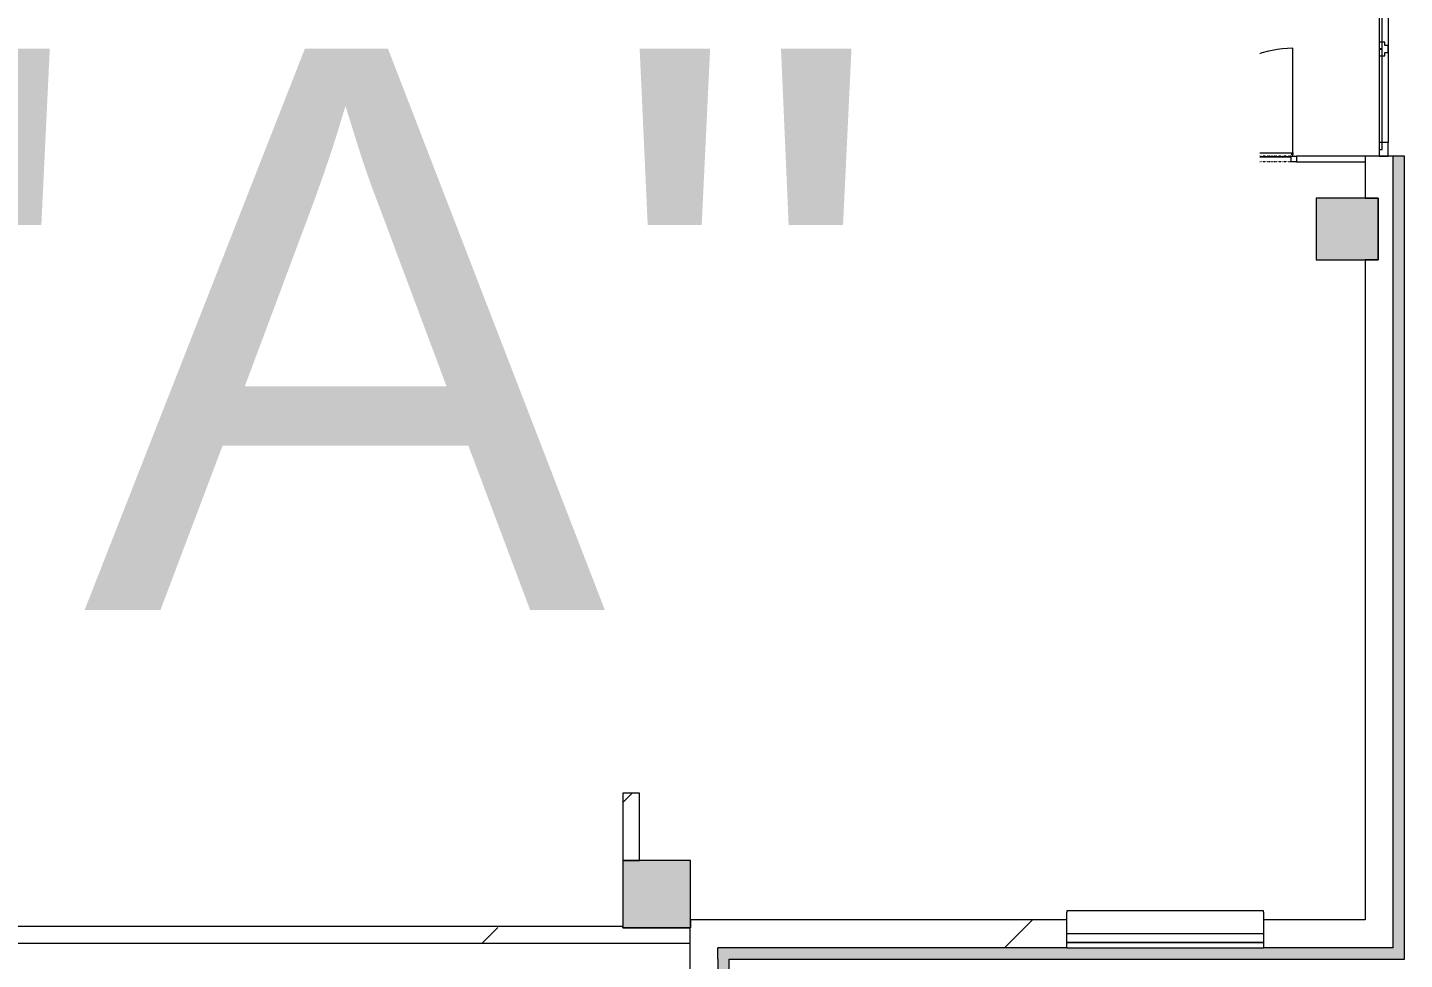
# Model space of a CAD drawing. Header units: millimetres. Extents: x -2854 to 232784, y -45352 to 20466.
# Drawn here: x 100482 to 112741, y -4239 to 4064 of the extents above; entities that cross this region are included whole.
import ezdxf

# ---------------------------------------------------------------- set-up
doc = ezdxf.new("R2010")
doc.units = ezdxf.units.MM
doc.linetypes.add('Čerchovaná se dvěma tečkami', pattern=[2.59, 1, -0.53, 0, -0.53, 0, -0.53])
for name, color, linetype, lineweight in [('A-DOOR', 31, 'Continuous', 13), ('A-DOOR-FRAM', 31, 'Continuous', 25), ('A-GENM', 13, 'Continuous', 13), ('A-GLAZ', 151, 'Continuous', 13), ('A-GLAZ-CURT', 52, 'Continuous', 13), ('A-GLAZ-CWMG', 51, 'Continuous', 13), ('A-WALL', 113, 'Continuous', 13), ('G-ANNO-TEXT', 231, 'Continuous', 9), ('S-COLS', 52, 'Continuous', 13)]:
    doc.layers.add(name, color=color, linetype=linetype, lineweight=lineweight)
doc.layers.add('A-WALL-PATT', color=111, linetype='Continuous')
doc.styles.add('Arial_3', font='arial.ttf', dxfattribs={"height": 5000})
pattern_1 = [(45, (83167, 0), (-7184.2, 7184.2), []), (45, (86041, -3e-12), (-7184, 7184), []), (45, (91788, -7e-12), (-4310.5, 10058), [4064, -2032, 67, -1965])]
pattern_2 = [(45, (83167, 0), (-4242.6, 4242.6), [])]

# ---------------------------------------------------------------- blocks, each defined once
blk = doc.blocks.new('OKNO_2k_ - OKNO_2k_1750 x 1750-1963735-Mapka _ závislý 12')
at = {"layer": 'A-GLAZ', "lineweight": 9}
for p, q in [((-875, 5), (875, 5)), ((-875, -75), (-875, 5)), ((875, 5), (875, -75)), ((-875, -75), (875, -75)), ((-875, -126), (-875, -75)), ((875, -75), (-875, -75)), ((875, -75), (875, -126)), ((875, -126), (-875, -126))]:
    blk.add_line(p, q, dxfattribs=at)
blk = doc.blocks.new('ST_panel_sklo - ST_panel_sklo-2042904-Mapka _ závislý 12')
at = {"layer": 'A-GLAZ-CURT', "lineweight": 9}
for p, q in [((447, 0), (-447, 0)), ((-447, 0), (-447, -28)), ((447, -28), (447, 0)), ((-447, -28), (447, -28))]:
    blk.add_line(p, q, dxfattribs=at)
blk = doc.blocks.new('ST_panel_sklo - ST_panel_sklo-1403568-Mapka _ závislý 12')
at = {"layer": 'A-GLAZ-CURT', "lineweight": 9}
for p, q in [((500, 0), (-500, 0)), ((-500, 0), (-500, -28)), ((500, -28), (500, 0)), ((-500, -28), (500, -28))]:
    blk.add_line(p, q, dxfattribs=at)
blk = doc.blocks.new('Betonový čtvercový sloup - 400 x 400-1924024-Mapka _ závislý 12')
at = {"layer": 'S-COLS', "lineweight": 9}
h = blk.add_hatch(dxfattribs=at)
h.set_pattern_fill('FP_155', color=256, style=0, pattern_type=2)
h.set_pattern_definition([(45, (-22985, -2326), (-7184, 7184), []), (45, (-20112, -2326), (-7184, 7184), []), (45, (-14364, -2326), (-4310.5, 10058), [4064, -2032, 67, -1965])])
h.paths.add_polyline_path([(-200, -200), (200, -200), (200, 200), (-200, 200)])
for p, q in [((200, 200), (-200, 200)), ((-200, 200), (-200, -200)), ((200, -200), (200, 200)), ((-200, -200), (200, -200))]:
    blk.add_line(p, q, dxfattribs=at)
blk = doc.blocks.new('Rectangular Mullion - Rectangular Mullion-Loc wall 49 Bottom 120mm 02-2042903-Mapka _ závislý 12')
at = {"layer": 'A-GLAZ-CWMG', "lineweight": 9}
for p, q in [((29347, 3813), (29347, 3039)), ((29427, 3873), (29427, 3039))]:
    blk.add_line(p, q, dxfattribs=at)
blk = doc.blocks.new('Rectangular Mullion - Rectangular Mullion-Loc wall 49 Bottom 120mm 02-1403882-Mapka _ závislý 12')
at = {"layer": 'A-GLAZ-CWMG', "lineweight": 9}
for p, q in [((29347, 5813), (29347, 4933)), ((29427, 5873), (29427, 4873))]:
    blk.add_line(p, q, dxfattribs=at)
blk = doc.blocks.new('Rectangular Mullion - Rectangular Mullion-Loc wall 49 Bottom 120mm 02-2036990-Mapka _ závislý 12')
at = {"layer": 'A-GLAZ-CWMG', "lineweight": 9}
for p, q in [((0, 79), (-120, 79)), ((-120, 79), (-120, -1)), ((0, -1), (0, 79)), ((-120, -1), (0, -1))]:
    blk.add_line(p, q, dxfattribs=at)
blk = doc.blocks.new('Rectangular Mullion - Rectangular Mullion-Loc wall 49 Bottom 120mm-V189-Mapka _ závislý 12')
at = {"layer": 'A-GLAZ-CWMG', "lineweight": 9}
for p, q in [((-60, -1), (-60, 49)), ((-60, 49), (-30, 49)), ((-30, 49), (-30, 79)), ((-30, 79), (30, 79)), ((30, 79), (30, 49)), ((30, 49), (60, 49)), ((60, 49), (60, -1)), ((60, -1), (-60, -1))]:
    blk.add_line(p, q, dxfattribs=at)
blk = doc.blocks.new('parapet s nosem_vnitní - parapet s nosem_vnitní-1550233-Mapka _ závislý 12')
at = {"layer": 'A-GENM', "lineweight": 9}
for p, q in [((875, 200), (-875, 200)), ((-875, 200), (-875, 190)), ((875, 200), (-875, 200)), ((-875, 0), (-875, 190)), ((875, 190), (875, 200)), ((875, 190), (875, 0))]:
    blk.add_line(p, q, dxfattribs=at)
blk = doc.blocks.new('DVERE_1k_oblozka - DD03_01_800x1970_koupelna-2042788-Mapka _ závislý 12')
at = {"layer": 'A-DOOR', "lineweight": 9}
for p, q in [((-415, 22), (-415, 882)), ((0, -78), (0, 922)), ((-400, 22), (-450, 22)), ((-450, 22), (-450, -28)), ((415, 52), (-415, 52)), ((-415, 52), (-415, 37)), ((-415, 37), (-400, 37)), ((-400, -28), (-400, 22)), ((-400, 12), (400, 12)), ((305, 52), (-305, 52)), ((400, 37), (415, 37)), ((450, 22), (400, 22)), ((400, 22), (400, -28)), ((415, 37), (415, 52)), ((415, 52), (415, 22)), ((450, -28), (450, 22)), ((-450, -28), (-400, -28)), ((400, -28), (450, -28))]:
    blk.add_line(p, q, dxfattribs=at)
at = {"layer": 'A-DOOR', "linetype": 'Čerchovaná se dvěma tečkami', "lineweight": 9}
for p, q in [((-400, 22), (400, 22)), ((-400, -28), (400, -28))]:
    blk.add_line(p, q, dxfattribs=at)
at = {"layer": 'A-DOOR', "lineweight": 9}
blk.add_arc((-415, 52), 830, 360, 90, dxfattribs=at)
at = {"layer": 'A-DOOR-FRAM', "lineweight": 9}
for p, q in [((-400, 22), (-450, 22)), ((-400, -28), (-400, 22)), ((400, 22), (400, -28)), ((400, 22), (450, 22)), ((-450, -28), (-400, -28)), ((450, -28), (400, -28))]:
    blk.add_line(p, q, dxfattribs=at)
blk = doc.blocks.new('DVERE_1k_oblozka - DD03_01_900x1970-2043994-Mapka _ závislý 12')
at = {"layer": 'A-DOOR', "lineweight": 9}
for p, q in [((-500, 28), (-450, 28)), ((-500, -22), (-500, 28)), ((-450, 28), (-450, -22)), ((0, 78), (0, -1022)), ((450, 28), (500, 28)), ((450, -22), (450, 28)), ((500, 28), (500, -22)), ((-450, -22), (-500, -22)), ((-465, -22), (-465, -982)), ((-465, -37), (-450, -37)), ((-465, -52), (-465, -37)), ((465, -52), (-465, -52)), ((-450, -12), (450, -12)), ((355, -52), (-355, -52)), ((500, -22), (450, -22)), ((450, -37), (465, -37)), ((465, -52), (465, -22)), ((465, -37), (465, -52))]:
    blk.add_line(p, q, dxfattribs=at)
at = {"layer": 'A-DOOR', "linetype": 'Čerchovaná se dvěma tečkami', "lineweight": 9}
for p, q in [((-450, 28), (450, 28)), ((-450, -22), (450, -22))]:
    blk.add_line(p, q, dxfattribs=at)
at = {"layer": 'A-DOOR', "lineweight": 9}
blk.add_arc((-465, -52), 930, 270, 0, dxfattribs=at)
at = {"layer": 'A-DOOR-FRAM', "lineweight": 9}
for p, q in [((-500, 28), (-450, 28)), ((-450, 28), (-450, -22)), ((450, -22), (450, 28)), ((500, 28), (450, 28)), ((-450, -22), (-500, -22)), ((450, -22), (500, -22))]:
    blk.add_line(p, q, dxfattribs=at)

msp = doc.modelspace()

# ---------------------------------------------------------------- hatches: boundary and pattern name
at = {"layer": 'A-WALL-PATT', "lineweight": 9}
h = msp.add_hatch(dxfattribs=at)
h.set_pattern_fill('FP_95', color=256, angle=45, style=0, pattern_type=2)
h.set_pattern_definition([(45, (83167, 0), (-7184.2, 7184.2), []), (45, (86041, -3e-12), (-7184.2, 7184.2), []), (45, (91788, -8e-12), (-4310.5, 10058), [4064, -2032, 67, -1965])])
h.paths.add_polyline_path([(111780.6, 2869.2), (112390.6, 2869.2), (112390.6, 2919.2), (111780.6, 2919.2)])
h.paths.add_polyline_path([(101917.8, 2869.2), (102530, 2869.2), (102530, 2919.2), (99895.8, 2919.2), (99895.8, 2869.2)])
h.paths.add_polyline_path([(108692.1, 2869.2), (108692.1, 2919.2), (107632.1, 2919.2), (107632.1, 2869.2), (108197.1, 2869.2)])
h.paths.add_polyline_path([(110780.6, 2869.2), (110780.6, 2919.2), (109692.1, 2919.2), (109692.1, 2869.2), (110277.1, 2869.2)])
h.paths.add_polyline_path([(105460, 2869.2), (106632.1, 2869.2), (106632.1, 2919.2), (105460, 2919.2)])
h.paths.add_polyline_path([(103430, 2869.2), (104560, 2869.2), (104560, 2919.2), (103430, 2919.2)])
h = msp.add_hatch(dxfattribs=at)
h.set_pattern_fill('FP_94', color=256, angle=45, style=0, pattern_type=2)
h.set_pattern_definition(pattern_1)
h.paths.add_polyline_path([(101967.8, -1142.8), (101967.8, 2869.2), (101917.8, 2869.2), (101917.8, -1142.8)])
h = msp.add_hatch(dxfattribs=at)
h.set_pattern_fill('FP_94', color=256, angle=45, style=0, pattern_type=2)
h.set_pattern_definition(pattern_1)
h.paths.add_polyline_path([(104050, -1142.8), (104050, 2869.2), (104000, 2869.2), (104000, -1142.8)])
h = msp.add_hatch(dxfattribs=at)
h.set_pattern_fill('FP_94', color=256, angle=45, style=0, pattern_type=2)
h.set_pattern_definition(pattern_1)
h.paths.add_polyline_path([(106127.8, -1142.8), (106127.8, 2125.9), (106077.8, 2125.9), (106077.8, -1142.8)])
h.paths.add_polyline_path([(106127.8, 2525.9), (106127.8, 2869.2), (106077.8, 2869.2), (106077.8, 2525.9)])
h = msp.add_hatch(dxfattribs=at)
h.set_pattern_fill('FP_128', color=256, angle=45, style=0, pattern_type=2)
h.set_pattern_definition(pattern_1)
h.paths.add_polyline_path([(108197.1, -1158.3), (108197.1, 2869.2), (108147.1, 2869.2), (108147.1, -1158.3)])
h = msp.add_hatch(dxfattribs=at)
h.set_pattern_fill('FP_128', color=256, angle=45, style=0, pattern_type=2)
h.set_pattern_definition(pattern_1)
h.paths.add_polyline_path([(110277.1, -1158.3), (110277.1, 2869.2), (110227.1, 2869.2), (110227.1, -1158.3)])
h = msp.add_hatch(dxfattribs=at)
h.set_pattern_fill('FP_108', color=256, angle=45, style=0, pattern_type=2)
h.set_pattern_definition([(135, (112641, 5211), (-5747.4, -5747.4), []), (90, (109948.5, 14368.7), (-5747.4, 5747.4), [1016, -10478.7]), (135, (109948.5, 15385), (-5747.4, -5747.4), [1016, -7112]), (180, (109230, 16103), (-5747.4, -5747.4), [1016, -10478.7]), (225, (108214, 16103), (5747.4, -5747.4), [1016, -7112]), (90, (107495.6, 14368.7), (-5747.4, 5747.4), [1016, -10478.7]), (135, (108214, 13650), (-5747.4, -5747.4), [1016, -7112]), (180, (109230, 13650.3), (-5747.4, -5747.4), [1016, -10478.7]), (225, (109948.5, 14369), (5747.4, -5747.4), [1016, -7112]), (135, (106567, 17032), (-5747.4, -5747.4), [2032, -6096])])
h.paths.add_polyline_path([(112640.6, -3886.1), (112640.6, 2919.2), (112390.6, 2919.2), (112390.6, 2545.3), (112505.6, 2545.3), (112505.6, 1995.3), (112390.6, 1995.3), (112390.6, -3886.1), (112505.6, -3886.1)])
for points in [[(112640.6, -4136.1), (112740.6, -4136.1), (112740.6, 2919.2), (112640.6, 2919.2), (112640.6, -3886.1)], [(106627.5, -4236.1), (112740.6, -4236.1), (112740.6, -4136.1), (106627.5, -4136.1)]]:
    msp.add_hatch(color=256, dxfattribs=at).paths.add_polyline_path(points)
h = msp.add_hatch(dxfattribs=at)
h.set_pattern_fill('FP_89', color=256, style=0, pattern_type=2)
h.set_pattern_definition(pattern_2)
h.paths.add_polyline_path([(105782.8, -3356.1), (105931.3, -3348.7), (105931.3, -2758.3), (105781.3, -2758.3), (105782.8, -3348.7)])
h = msp.add_hatch(dxfattribs=at)
h.set_pattern_fill('FP_97', color=256, angle=45, style=0, pattern_type=2)
h.set_pattern_definition([(135, (106627.5, -7862), (-5747.4, -5747.4), []), (90, (103935.4, 1296), (-5747.4, 5747.4), [1016, -10478.7]), (135, (103935, 2312), (-5747.4, -5747.4), [1016, -7112]), (180, (103217, 3030.6), (-5747.4, -5747.4), [1016, -10478.7]), (225, (102201, 3031), (5747.4, -5747.4), [1016, -7112]), (90, (101482.5, 1296), (-5747.4, 5747.4), [1016, -10478.7]), (135, (102201, 578), (-5747.4, -5747.4), [1016, -7112]), (180, (103217, 578), (-5747.4, -5747.4), [1016, -10478.7]), (225, (103935, 1296), (5747.4, -5747.4), [1016, -7112]), (135, (100554, 3959.5), (-5747.4, -5747.4), [2032, -6096])])
h.paths.add_polyline_path([(106377.5, -17584.7), (106627.5, -17584.7), (106627.5, -16045.1), (106377.5, -16045.1), (106377.5, -17334.7)])
h.paths.add_polyline_path([(106497.5, -15145.1), (106627.5, -15145.1), (106627.5, -14895.1), (106377.5, -14910.1), (106392, -15145.1), (106401.7, -15145.1)])
h.paths.add_polyline_path([(106472.6, -13995.1), (106627.5, -13995.1), (106627.5, -13710.1), (106377.5, -13710.1), (106377.5, -13995.1)])
h.paths.add_polyline_path([(106595.9, -12810.1), (106627.5, -12810.1), (106627.5, -12505.8), (106377.5, -12505.8), (106377.5, -12810.1), (106577.5, -12810.1)])
h.paths.add_polyline_path([(106547.5, -11605.8), (106627.5, -11605.8), (106627.5, -10295.8), (106377.5, -10295.8), (106377.5, -11605.8)])
h.paths.add_polyline_path([(106497.5, -8195.8), (106627.5, -8195.8), (106627.5, -7595.8), (106377.5, -7595.8), (106377.5, -8195.8), (106468.1, -8195.8)])
h.paths.add_polyline_path([(106577.5, -5495.8), (106627.5, -5495.8), (106627.5, -3886.1), (106382.8, -3886.1), (106377.5, -5495.8), (106576.8, -5495.8)])
h = msp.add_hatch(dxfattribs=at)
h.set_pattern_fill('FP_104', color=256, angle=45, style=0, pattern_type=2)
h.set_pattern_definition([(45, (109179, -4136), (-5747, 5747), []), (360, (118337, -1444), (5747.4, 5747.4), [1016, -10478.7]), (45, (119353, -1444), (-5747.4, 5747.4), [1016, -7112]), (90, (120071.3, -725.6), (-5747.4, 5747.4), [1016, -10478.7]), (135, (120071, 290.4), (-5747.4, -5747.4), [1016, -7112]), (360, (118337, 1009), (5747.4, 5747.4), [1016, -10478.7]), (45, (117618.5, 290.4), (-5747.4, 5747.4), [1016, -7112]), (90, (117618.5, -725.6), (-5747.4, 5747.4), [1016, -10478.7]), (135, (118337, -1444), (-5747.4, -5747.4), [1016, -7112]), (45, (121000, 1938), (-5747.4, 5747.4), [2032, -6096])])
h.paths.add_polyline_path([(106627.5, -4136.1), (109735.6, -4136.1), (109735.6, -3886.1), (106627.5, -3886.1)])
h.paths.add_polyline_path([(112390.6, -4136.1), (112640.6, -4136.1), (112640.6, -3886.1), (111485.6, -3886.1), (111485.6, -4136.1)])
h = msp.add_hatch(dxfattribs=at)
h.set_pattern_fill('FP_89', color=256, style=0, pattern_type=2)
h.set_pattern_definition(pattern_2)
h.paths.add_polyline_path([(104636.9, -4093.4), (106377.5, -4093.4), (106377.5, -3956.1), (99970, -3943.4), (99970, -4093.4), (102582.9, -4093.4)])
h = msp.add_hatch(color=41, dxfattribs=at)
h.paths.add_polyline_path([(106727.5, -17334.7), (106727.5, -12480.8), (106627.5, -12505.8), (106628.5, -17334.7), (106691, -17334.7)])
h.paths.add_polyline_path([(106727.5, -11625.8), (106727.5, -4236.1), (106627.5, -4236.1), (106628.5, -11605.8), (106691, -11618.4)])
at = {"layer": 'S-COLS'}
for points in [[(112505.6, 1995.3), (112505.6, 2545.3), (111955.6, 2545.3), (111955.6, 1995.3), (112390.6, 1995.3)], [(106377.5, -3956.1), (106382.8, -3886.1), (106382.8, -3356.1), (105782.8, -3356.1), (105782.8, -3956.1), (105931.3, -3956.1)]]:
    msp.add_hatch(color=256, dxfattribs=at).paths.add_polyline_path(points)

# ---------------------------------------------------------------- linework, layer by layer
at = {"layer": 'A-WALL', "lineweight": 9}
for p, q in [((102530, 2919.2), (99845.8, 2919.2)), ((99895.8, 2869.2), (101917.8, 2869.2)), ((101917.8, 2869.2), (101917.8, -1142.8)), ((101967.8, 2869.2), (102530, 2869.2)), ((101967.8, -1142.8), (101967.8, 2869.2)), ((104560, 2919.2), (103430, 2919.2)), ((103430, 2869.2), (104000, 2869.2)), ((104000, 2869.2), (104000, -1142.8)), ((104050, 2869.2), (104560, 2869.2)), ((104050, -1142.8), (104050, 2869.2)), ((106632.1, 2919.2), (105460, 2919.2)), ((105460, 2869.2), (106077.8, 2869.2)), ((106077.8, 2869.2), (106077.8, 2525.9)), ((106127.8, 2869.2), (106632.1, 2869.2)), ((106127.8, 2525.9), (106127.8, 2869.2)), ((108692.1, 2919.2), (107632.1, 2919.2)), ((107632.1, 2869.2), (108147.1, 2869.2)), ((108147.1, 2869.2), (108147.1, -1158.3)), ((108197.1, -1158.3), (108197.1, 2869.2)), ((108197.1, 2869.2), (108692.1, 2869.2)), ((110780.6, 2919.2), (109692.1, 2919.2)), ((109692.1, 2869.2), (110227.1, 2869.2)), ((110227.1, 2869.2), (110227.1, -1158.3)), ((110277.1, 2869.2), (110780.6, 2869.2)), ((110277.1, -1158.3), (110277.1, 2869.2)), ((112740.6, 2919.2), (111780.6, 2919.2)), ((111780.6, 2869.2), (112390.6, 2869.2)), ((112390.6, 2919.2), (112390.6, 2545.3)), ((112640.6, -4136.1), (112640.6, 2919.2)), ((112740.6, -4236.1), (112740.6, 2919.2)), ((112390.6, 2545.3), (112505.6, 2545.3)), ((112505.6, 2545.3), (112505.6, 1995.3)), ((106077.8, 2125.9), (106077.8, -1142.8)), ((106127.8, -1142.8), (106127.8, 2125.9)), ((112390.6, 1995.3), (112390.6, -3886.1)), ((112505.6, 1995.3), (112390.6, 1995.3)), ((101917.8, -1142.8), (101967.8, -1142.8)), ((104000, -1142.8), (104050, -1142.8)), ((106077.8, -1142.8), (106127.8, -1142.8)), ((108147.1, -1158.3), (108197.1, -1158.3)), ((110227.1, -1158.3), (110277.1, -1158.3)), ((105781.3, -2758.3), (105781.3, -3356.1)), ((105931.3, -2758.3), (105781.3, -2758.3)), ((105931.3, -3356.1), (105931.3, -2758.3)), ((105781.3, -3356.1), (105931.3, -3356.1)), ((106382.8, -3886.1), (106382.8, -3956.1)), ((109735.6, -3886.1), (106382.8, -3886.1)), ((112390.6, -3886.1), (111485.6, -3886.1)), ((105782.8, -3943.4), (99880, -3943.4)), ((105782.8, -3956.1), (105782.8, -3943.4)), ((106382.8, -3956.1), (105782.8, -3956.1)), ((106377.5, -3956.1), (106377.5, -5495.8)), ((99970, -4093.4), (106377.5, -4093.4)), ((106627.5, -4236.1), (106627.5, -4136.1)), ((109735.6, -4136.1), (106627.5, -4136.1)), ((112640.6, -4136.1), (111485.6, -4136.1)), ((106727.5, -4236.1), (112740.6, -4236.1))]:
    msp.add_line(p, q, dxfattribs=at)
at = {"layer": 'A-WALL', "color": 40, "lineweight": 9}
for p, q in [((106627.5, -4236.1), (106627.5, -5495.8)), ((106727.5, -17334.7), (106727.5, -4236.1))]:
    msp.add_line(p, q, dxfattribs=at)
at = {"layer": 'S-COLS', "lineweight": 9}
for p, q in [((112390.6, 2545.3), (111955.6, 2545.3)), ((111955.6, 2545.3), (111955.6, 1995.3)), ((112505.6, 2545.3), (112390.6, 2545.3)), ((112505.6, 1995.3), (112505.6, 2545.3)), ((111955.6, 1995.3), (112390.6, 1995.3)), ((112390.6, 1995.3), (112505.6, 1995.3)), ((105931.3, -3356.1), (105782.8, -3356.1)), ((105782.8, -3356.1), (105782.8, -3943.4)), ((106382.8, -3356.1), (105931.3, -3356.1)), ((106382.8, -3886.1), (106382.8, -3356.1)), ((106382.8, -3956.1), (106382.8, -3886.1)), ((105782.8, -3943.4), (105782.8, -3956.1)), ((105782.8, -3956.1), (106377.5, -3956.1)), ((106377.5, -3956.1), (106382.8, -3956.1))]:
    msp.add_line(p, q, dxfattribs=at)

# ---------------------------------------------------------------- block references
at = {"layer": 'A-DOOR', "lineweight": 9}
for p in [(102980, 2897), (105010, 2897)]:
    msp.add_blockref('DVERE_1k_oblozka - DD03_01_800x1970_koupelna-2042788-Mapka _ závislý 12', p, dxfattribs=at)
at = {"layer": 'A-DOOR', "lineweight": 9, "rotation": 180}
for p in [(107132.1, 2897), (109192.1, 2897), (111280.6, 2897)]:
    msp.add_blockref('DVERE_1k_oblozka - DD03_01_900x1970-2043994-Mapka _ závislý 12', p, dxfattribs=at)
at = {"layer": 'A-GENM', "lineweight": 9}
msp.add_blockref('parapet s nosem_vnitní - parapet s nosem_vnitní-1550233-Mapka _ závislý 12', (110610.6, -4006.1), dxfattribs=at)
at = {"layer": 'A-GLAZ', "lineweight": 9}
msp.add_blockref('OKNO_2k_ - OKNO_2k_1750 x 1750-1963735-Mapka _ závislý 12', (110610.6, -4011.1), dxfattribs=at)
at = {"layer": 'A-GLAZ-CURT', "lineweight": 9}
for name, p, rotation in [('ST_panel_sklo - ST_panel_sklo-1403568-Mapka _ závislý 12', (112515.6, 4372.8), 90.0000000000001), ('ST_panel_sklo - ST_panel_sklo-2042904-Mapka _ závislý 12', (112515.6, 3426), 90.00000000000014)]:
    msp.add_blockref(name, p, dxfattribs=dict(at, rotation=rotation))
at = {"layer": 'A-GLAZ-CWMG', "lineweight": 9}
for name, p in [('Rectangular Mullion - Rectangular Mullion-Loc wall 49 Bottom 120mm 02-1403882-Mapka _ závislý 12', (83167.2, -1000)), ('Rectangular Mullion - Rectangular Mullion-Loc wall 49 Bottom 120mm 02-2042903-Mapka _ závislý 12', (83167.2, 0))]:
    msp.add_blockref(name, p, dxfattribs=at)
at = {"layer": 'A-GLAZ-CWMG', "lineweight": 9, "extrusion": (0, 0, -1), "rotation": 89.99999999999991}
msp.add_blockref('Rectangular Mullion - Rectangular Mullion-Loc wall 49 Bottom 120mm-V189-Mapka _ závislý 12', (-112515.6, 3872.8), dxfattribs=at)
at = {"layer": 'A-GLAZ-CWMG', "lineweight": 9, "rotation": 270.0000000000001}
msp.add_blockref('Rectangular Mullion - Rectangular Mullion-Loc wall 49 Bottom 120mm 02-2036990-Mapka _ závislý 12', (112515.6, 2919.2), dxfattribs=at)
at = {"layer": 'S-COLS', "lineweight": 9}
msp.add_blockref('Betonový čtvercový sloup - 400 x 400-1924024-Mapka _ závislý 12', (106152.5, 2325.9), dxfattribs=at)

# ---------------------------------------------------------------- next in the draw order: texts
at = {"layer": 'G-ANNO-TEXT', "color": 7, "insert": (98497.2, 3875.6), "char_height": 5000, "width": 11704.638, "attachment_point": 1, "style": 'Arial_3', "bg_fill": 3, "box_fill_scale": 1.25, "bg_fill_color": 256, "bg_fill_true_color": 13158600, "bg_fill_transparency": 0}
msp.add_mtext('"A"', dxfattribs=at)

doc.saveas('drawing.dxf')
